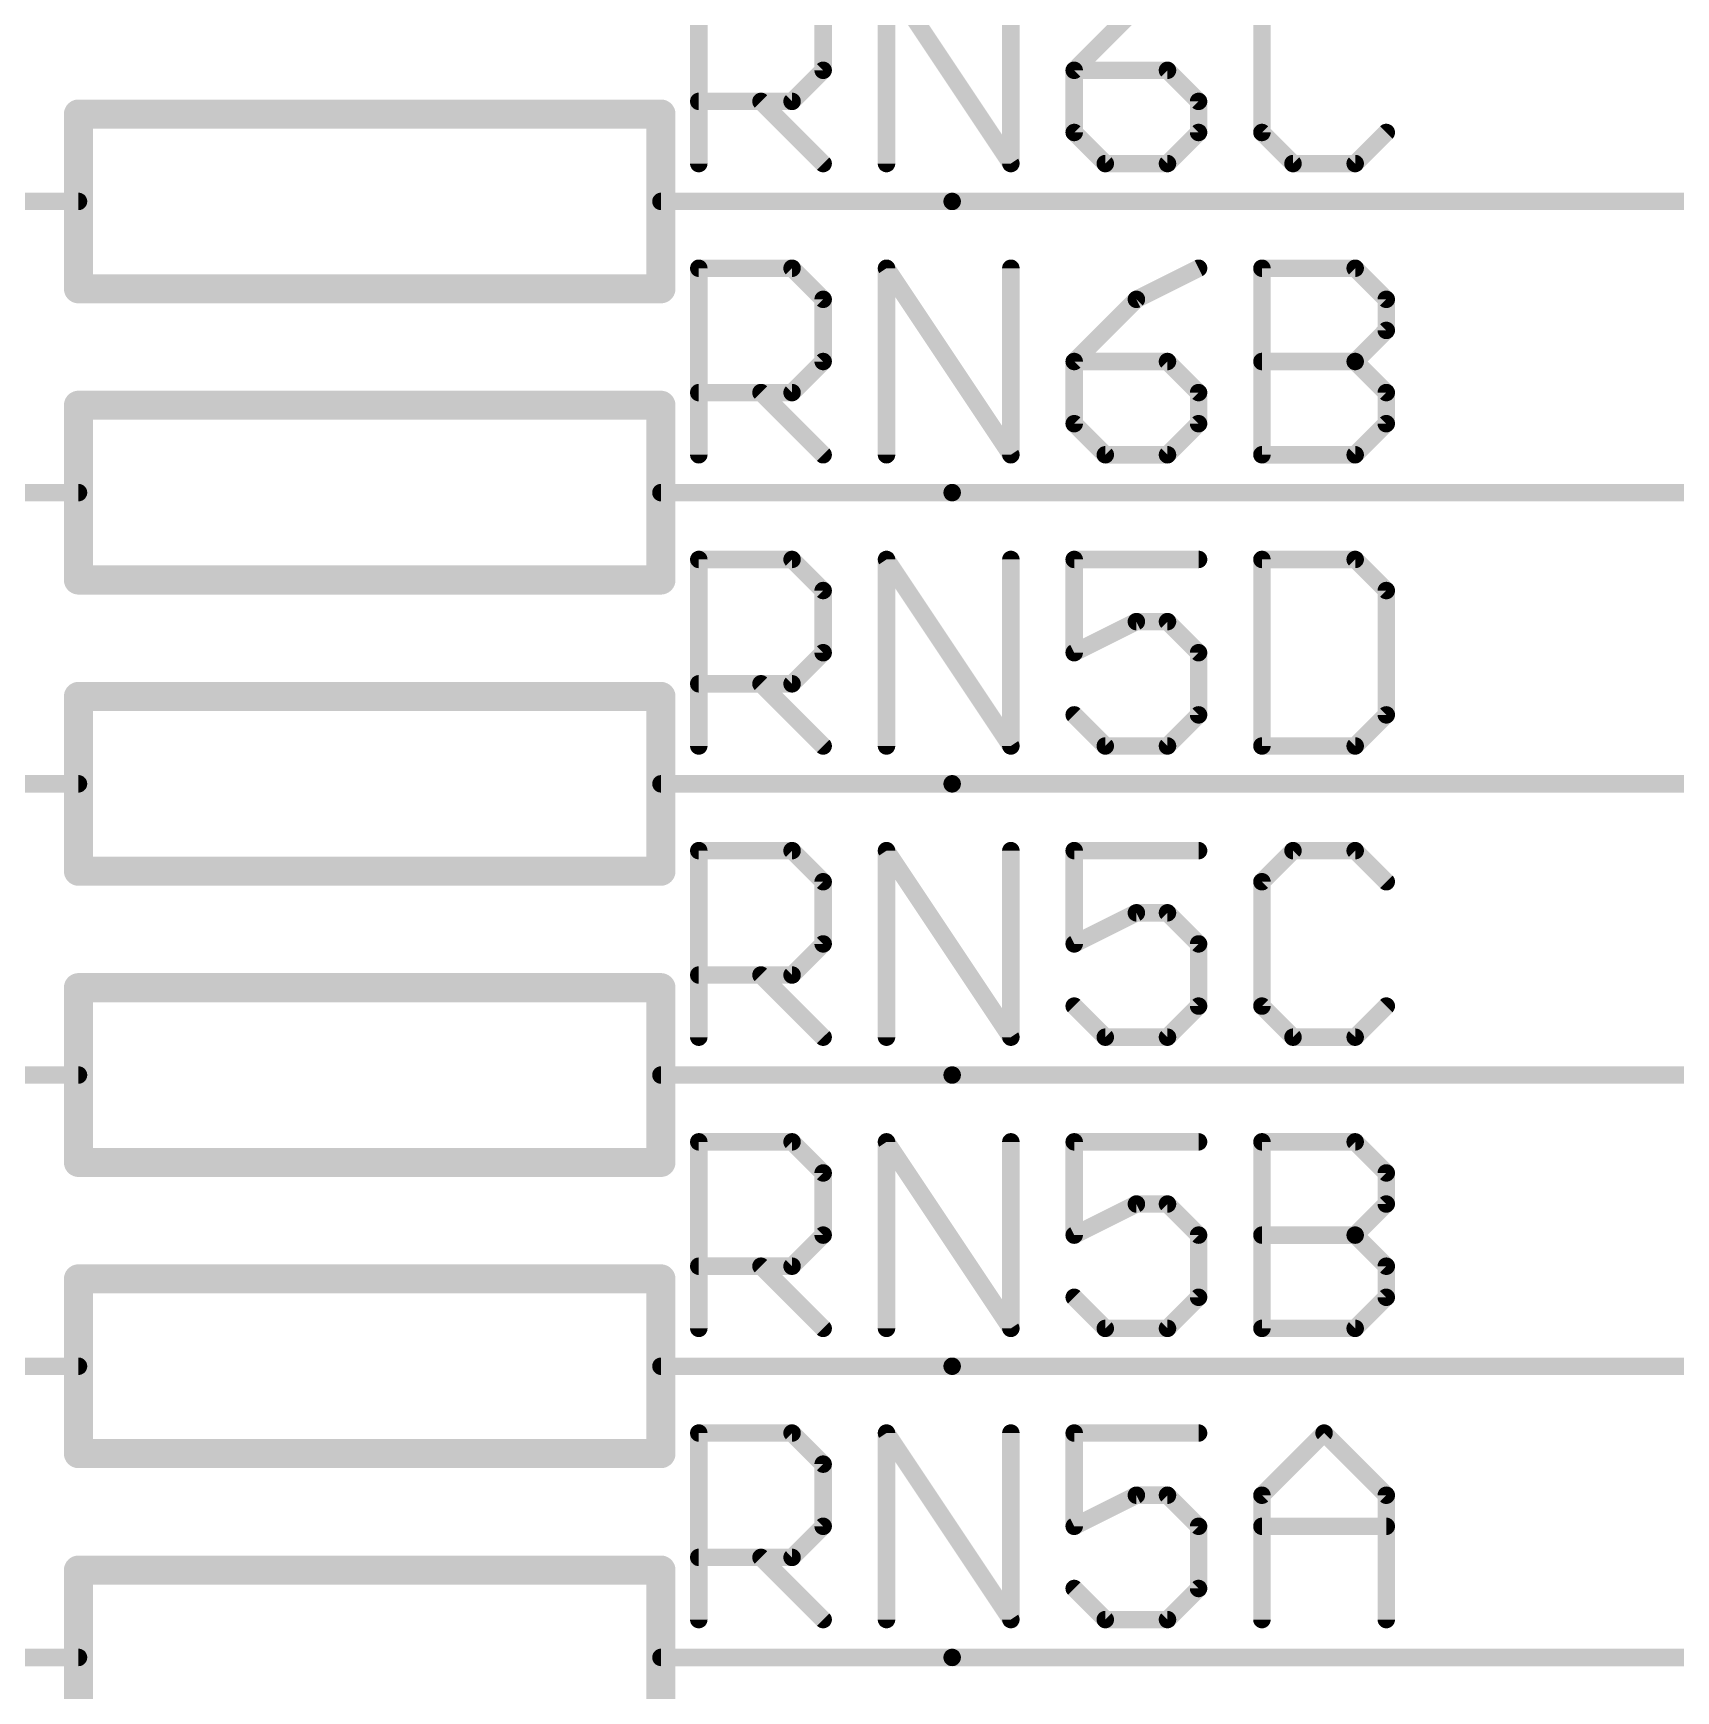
# Model space of a CAD drawing. Extents: x -173 to 61, y -47 to 113.
# Drawn here: x 19.92 to 34.25, y -2.83 to 11.63 of the extents above; entities that cross this region are included whole.
import ezdxf

# ---------------------------------------------------------------- set-up
doc = ezdxf.new("R2010")
doc.units = 0
for name, color, linetype in [('91', 94, 'CONTINUOUS'), ('94', 14, 'CONTINUOUS'), ('95', 251, 'CONTINUOUS')]:
    doc.layers.add(name, color=color, linetype=linetype)

msp = doc.modelspace()

# ---------------------------------------------------------------- linework, layer by layer
at = {"layer": '91', "const_width": 0.1524}
for points in [[(27.94, 10.16), (35.56, 10.16)], [(27.94, 7.62), (35.56, 7.62)], [(27.94, 5.08), (35.56, 5.08)], [(27.94, 2.54), (35.56, 2.54)], [(27.94, 0), (35.56, 0)], [(27.94, -2.54), (35.56, -2.54)]]:
    msp.add_lwpolyline(points, dxfattribs=at)
at = {"layer": '91', "const_width": 0.0762}
for points in [[(27.94, 10.1981, 1), (27.94, 10.1219)], [(27.94, 7.6581, 1), (27.94, 7.5819)], [(27.94, 5.1181, 1), (27.94, 5.0419)], [(27.94, 2.5781, 1), (27.94, 2.5019)], [(27.94, 0.0381, 1), (27.94, -0.0381)], [(27.94, -2.5019, 1), (27.94, -2.5781)]]:
    msp.add_lwpolyline(points, format="xyb", dxfattribs=at)
at = {"layer": '94'}
for points, const_width in [([(20.32, 10.922), (25.4, 10.922)], 0.254), ([(20.32, 9.398), (20.32, 10.922)], 0.254), ([(25.4, 10.922), (25.4, 9.398)], 0.254), ([(17.78, 10.16), (20.32, 10.16)], 0.1524), ([(27.94, 10.16), (25.4, 10.16)], 0.1524), ([(25.4, 9.398), (20.32, 9.398)], 0.254), ([(20.32, 8.382), (25.4, 8.382)], 0.254), ([(20.32, 6.858), (20.32, 8.382)], 0.254), ([(25.4, 8.382), (25.4, 6.858)], 0.254), ([(17.78, 7.62), (20.32, 7.62)], 0.1524), ([(27.94, 7.62), (25.4, 7.62)], 0.1524), ([(25.4, 6.858), (20.32, 6.858)], 0.254), ([(20.32, 5.842), (25.4, 5.842)], 0.254), ([(20.32, 4.318), (20.32, 5.842)], 0.254), ([(25.4, 5.842), (25.4, 4.318)], 0.254), ([(17.78, 5.08), (20.32, 5.08)], 0.1524), ([(27.94, 5.08), (25.4, 5.08)], 0.1524), ([(25.4, 4.318), (20.32, 4.318)], 0.254), ([(20.32, 3.302), (25.4, 3.302)], 0.254), ([(20.32, 1.778), (20.32, 3.302)], 0.254), ([(25.4, 3.302), (25.4, 1.778)], 0.254), ([(17.78, 2.54), (20.32, 2.54)], 0.1524), ([(27.94, 2.54), (25.4, 2.54)], 0.1524), ([(25.4, 1.778), (20.32, 1.778)], 0.254), ([(20.32, 0.762), (25.4, 0.762)], 0.254), ([(20.32, -0.762), (20.32, 0.762)], 0.254), ([(25.4, 0.762), (25.4, -0.762)], 0.254), ([(17.78, 0), (20.32, 0)], 0.1524), ([(27.94, 0), (25.4, 0)], 0.1524), ([(25.4, -0.762), (20.32, -0.762)], 0.254), ([(20.32, -1.778), (25.4, -1.778)], 0.254), ([(20.32, -3.302), (20.32, -1.778)], 0.254), ([(25.4, -1.778), (25.4, -3.302)], 0.254), ([(17.78, -2.54), (20.32, -2.54)], 0.1524), ([(27.94, -2.54), (25.4, -2.54)], 0.1524)]:
    msp.add_lwpolyline(points, dxfattribs=dict(at, const_width=const_width))
for points, const_width in [([(20.32, 10.9855, 1), (20.32, 10.8585)], 0.127), ([(20.3835, 10.922, 1), (20.2565, 10.922)], 0.127), ([(25.4635, 10.922, 1), (25.3365, 10.922)], 0.127), ([(25.4, 10.8585, 1), (25.4, 10.9855)], 0.127), ([(20.32, 10.1219, 1), (20.32, 10.1981)], 0.0762), ([(25.4, 10.1981, 1), (25.4, 10.1219)], 0.0762), ([(27.94, 10.1219, 1), (27.94, 10.1981)], 0.0762), ([(20.32, 9.4615, 1), (20.32, 9.3345)], 0.127), ([(20.2565, 9.398, 1), (20.3835, 9.398)], 0.127), ([(25.3365, 9.398, 1), (25.4635, 9.398)], 0.127), ([(25.4, 9.3345, 1), (25.4, 9.4615)], 0.127), ([(20.32, 8.4455, 1), (20.32, 8.3185)], 0.127), ([(20.3835, 8.382, 1), (20.2565, 8.382)], 0.127), ([(25.4635, 8.382, 1), (25.3365, 8.382)], 0.127), ([(25.4, 8.3185, 1), (25.4, 8.4455)], 0.127), ([(20.32, 7.5819, 1), (20.32, 7.6581)], 0.0762), ([(25.4, 7.6581, 1), (25.4, 7.5819)], 0.0762), ([(27.94, 7.5819, 1), (27.94, 7.6581)], 0.0762), ([(20.32, 6.9215, 1), (20.32, 6.7945)], 0.127), ([(25.4, 6.7945, 1), (25.4, 6.9215)], 0.127), ([(20.2565, 6.858, 1), (20.3835, 6.858)], 0.127), ([(25.3365, 6.858, 1), (25.4635, 6.858)], 0.127), ([(20.32, 5.9055, 1), (20.32, 5.7785)], 0.127), ([(20.3835, 5.842, 1), (20.2565, 5.842)], 0.127), ([(25.4635, 5.842, 1), (25.3365, 5.842)], 0.127), ([(25.4, 5.7785, 1), (25.4, 5.9055)], 0.127), ([(20.32, 5.0419, 1), (20.32, 5.1181)], 0.0762), ([(25.4, 5.1181, 1), (25.4, 5.0419)], 0.0762), ([(27.94, 5.0419, 1), (27.94, 5.1181)], 0.0762), ([(20.32, 4.3815, 1), (20.32, 4.2545)], 0.127), ([(20.2565, 4.318, 1), (20.3835, 4.318)], 0.127), ([(25.3365, 4.318, 1), (25.4635, 4.318)], 0.127), ([(25.4, 4.2545, 1), (25.4, 4.3815)], 0.127), ([(20.32, 3.3655, 1), (20.32, 3.2385)], 0.127), ([(20.3835, 3.302, 1), (20.2565, 3.302)], 0.127), ([(25.4635, 3.302, 1), (25.3365, 3.302)], 0.127), ([(25.4, 3.2385, 1), (25.4, 3.3655)], 0.127), ([(20.32, 2.5019, 1), (20.32, 2.5781)], 0.0762), ([(25.4, 2.5781, 1), (25.4, 2.5019)], 0.0762), ([(27.94, 2.5019, 1), (27.94, 2.5781)], 0.0762), ([(20.32, 1.8415, 1), (20.32, 1.7145)], 0.127), ([(25.4, 1.7145, 1), (25.4, 1.8415)], 0.127), ([(20.2565, 1.778, 1), (20.3835, 1.778)], 0.127), ([(25.3365, 1.778, 1), (25.4635, 1.778)], 0.127), ([(20.32, 0.8255, 1), (20.32, 0.6985)], 0.127), ([(20.3835, 0.762, 1), (20.2565, 0.762)], 0.127), ([(25.4635, 0.762, 1), (25.3365, 0.762)], 0.127), ([(25.4, 0.6985, 1), (25.4, 0.8255)], 0.127), ([(20.32, -0.0381, 1), (20.32, 0.0381)], 0.0762), ([(25.4, 0.0381, 1), (25.4, -0.0381)], 0.0762), ([(27.94, -0.0381, 1), (27.94, 0.0381)], 0.0762), ([(20.32, -0.6985, 1), (20.32, -0.8255)], 0.127), ([(20.2565, -0.762, 1), (20.3835, -0.762)], 0.127), ([(25.3365, -0.762, 1), (25.4635, -0.762)], 0.127), ([(25.4, -0.8255, 1), (25.4, -0.6985)], 0.127), ([(20.32, -1.7145, 1), (20.32, -1.8415)], 0.127), ([(20.3835, -1.778, 1), (20.2565, -1.778)], 0.127), ([(25.4635, -1.778, 1), (25.3365, -1.778)], 0.127), ([(25.4, -1.8415, 1), (25.4, -1.7145)], 0.127), ([(20.32, -2.5781, 1), (20.32, -2.5019)], 0.0762), ([(25.4, -2.5019, 1), (25.4, -2.5781)], 0.0762), ([(27.94, -2.5781, 1), (27.94, -2.5019)], 0.0762)]:
    msp.add_lwpolyline(points, format="xyb", dxfattribs=dict(at, const_width=const_width))
at = {"layer": '95', "const_width": 0.1524}
for points in [[(25.7302, 10.4902), (25.7302, 12.1172)], [(27.3674, 10.4902), (27.3674, 12.1172)], [(27.3674, 12.1172), (28.452, 10.4902)], [(28.452, 10.4902), (28.452, 12.1172)], [(26.8149, 11.846), (26.8149, 11.3037)], [(29.5468, 11.846), (29.0045, 11.3037)], [(30.6417, 11.846), (30.6417, 10.7614)], [(26.8149, 11.3037), (26.5437, 11.0325)], [(29.0045, 11.3037), (29.0045, 10.7614)], [(29.818, 11.3037), (29.0045, 11.3037)], [(30.0892, 11.0325), (29.818, 11.3037)], [(26.5437, 11.0325), (25.7302, 11.0325)], [(26.2725, 11.0325), (26.8149, 10.4902)], [(30.0892, 10.7614), (30.0892, 11.0325)], [(29.0045, 10.7614), (29.2757, 10.4902)], [(29.818, 10.4902), (30.0892, 10.7614)], [(30.6417, 10.7614), (30.9128, 10.4902)], [(31.4552, 10.4902), (31.7263, 10.7614)], [(29.2757, 10.4902), (29.818, 10.4902)], [(30.9128, 10.4902), (31.4552, 10.4902)], [(25.7302, 7.9502), (25.7302, 9.5772)], [(25.7302, 9.5772), (26.5437, 9.5772)], [(26.5437, 9.5772), (26.8149, 9.306)], [(27.3674, 7.9502), (27.3674, 9.5772)], [(27.3674, 9.5772), (28.452, 7.9502)], [(28.452, 7.9502), (28.452, 9.5772)], [(30.0892, 9.5772), (29.5468, 9.306)], [(30.6417, 7.9502), (30.6417, 9.5772)], [(30.6417, 9.5772), (31.4552, 9.5772)], [(31.4552, 9.5772), (31.7263, 9.306)], [(26.8149, 9.306), (26.8149, 8.7637)], [(29.5468, 9.306), (29.0045, 8.7637)], [(31.7263, 9.306), (31.7263, 9.0349)], [(31.7263, 9.0349), (31.4552, 8.7637)], [(26.8149, 8.7637), (26.5437, 8.4925)], [(29.0045, 8.7637), (29.0045, 8.2214)], [(29.818, 8.7637), (29.0045, 8.7637)], [(30.0892, 8.4925), (29.818, 8.7637)], [(30.6417, 8.7637), (31.4552, 8.7637)], [(31.4552, 8.7637), (31.7263, 8.4925)], [(26.5437, 8.4925), (25.7302, 8.4925)], [(26.2725, 8.4925), (26.8149, 7.9502)], [(30.0892, 8.2214), (30.0892, 8.4925)], [(31.7263, 8.4925), (31.7263, 8.2214)], [(29.0045, 8.2214), (29.2757, 7.9502)], [(29.818, 7.9502), (30.0892, 8.2214)], [(31.7263, 8.2214), (31.4552, 7.9502)], [(29.2757, 7.9502), (29.818, 7.9502)], [(31.4552, 7.9502), (30.6417, 7.9502)], [(25.7302, 5.4102), (25.7302, 7.0372)], [(25.7302, 7.0372), (26.5437, 7.0372)], [(26.5437, 7.0372), (26.8149, 6.766)], [(27.3674, 5.4102), (27.3674, 7.0372)], [(27.3674, 7.0372), (28.452, 5.4102)], [(28.452, 5.4102), (28.452, 7.0372)], [(30.0892, 7.0372), (29.0045, 7.0372)], [(29.0045, 7.0372), (29.0045, 6.2237)], [(30.6417, 7.0372), (30.6417, 5.4102)], [(31.4552, 7.0372), (30.6417, 7.0372)], [(31.7263, 6.766), (31.4552, 7.0372)], [(26.8149, 6.766), (26.8149, 6.2237)], [(31.7263, 5.6814), (31.7263, 6.766)], [(29.0045, 6.2237), (29.5468, 6.4949)], [(29.5468, 6.4949), (29.818, 6.4949)], [(29.818, 6.4949), (30.0892, 6.2237)], [(26.8149, 6.2237), (26.5437, 5.9525)], [(30.0892, 6.2237), (30.0892, 5.6814)], [(26.5437, 5.9525), (25.7302, 5.9525)], [(26.2725, 5.9525), (26.8149, 5.4102)], [(29.2757, 5.4102), (29.0045, 5.6814)], [(30.0892, 5.6814), (29.818, 5.4102)], [(31.4552, 5.4102), (31.7263, 5.6814)], [(29.818, 5.4102), (29.2757, 5.4102)], [(30.6417, 5.4102), (31.4552, 5.4102)], [(25.7302, 2.8702), (25.7302, 4.4972)], [(25.7302, 4.4972), (26.5437, 4.4972)], [(26.5437, 4.4972), (26.8149, 4.226)], [(27.3674, 2.8702), (27.3674, 4.4972)], [(27.3674, 4.4972), (28.452, 2.8702)], [(28.452, 2.8702), (28.452, 4.4972)], [(30.0892, 4.4972), (29.0045, 4.4972)], [(29.0045, 4.4972), (29.0045, 3.6837)], [(30.9128, 4.4972), (30.6417, 4.226)], [(31.4552, 4.4972), (30.9128, 4.4972)], [(31.7263, 4.226), (31.4552, 4.4972)], [(26.8149, 4.226), (26.8149, 3.6837)], [(30.6417, 4.226), (30.6417, 3.1414)], [(29.0045, 3.6837), (29.5468, 3.9549)], [(29.5468, 3.9549), (29.818, 3.9549)], [(29.818, 3.9549), (30.0892, 3.6837)], [(26.8149, 3.6837), (26.5437, 3.4125)], [(30.0892, 3.6837), (30.0892, 3.1414)], [(26.5437, 3.4125), (25.7302, 3.4125)], [(26.2725, 3.4125), (26.8149, 2.8702)], [(29.2757, 2.8702), (29.0045, 3.1414)], [(30.0892, 3.1414), (29.818, 2.8702)], [(30.6417, 3.1414), (30.9128, 2.8702)], [(31.4552, 2.8702), (31.7263, 3.1414)], [(29.818, 2.8702), (29.2757, 2.8702)], [(30.9128, 2.8702), (31.4552, 2.8702)], [(25.7302, 0.3302), (25.7302, 1.9572)], [(25.7302, 1.9572), (26.5437, 1.9572)], [(26.5437, 1.9572), (26.8149, 1.686)], [(27.3674, 0.3302), (27.3674, 1.9572)], [(27.3674, 1.9572), (28.452, 0.3302)], [(28.452, 0.3302), (28.452, 1.9572)], [(30.0892, 1.9572), (29.0045, 1.9572)], [(29.0045, 1.9572), (29.0045, 1.1437)], [(30.6417, 0.3302), (30.6417, 1.9572)], [(30.6417, 1.9572), (31.4552, 1.9572)], [(31.4552, 1.9572), (31.7263, 1.686)], [(26.8149, 1.686), (26.8149, 1.1437)], [(31.7263, 1.686), (31.7263, 1.4149)], [(29.0045, 1.1437), (29.5468, 1.4149)], [(29.5468, 1.4149), (29.818, 1.4149)], [(29.818, 1.4149), (30.0892, 1.1437)], [(31.7263, 1.4149), (31.4552, 1.1437)], [(26.8149, 1.1437), (26.5437, 0.8725)], [(30.0892, 1.1437), (30.0892, 0.6014)], [(30.6417, 1.1437), (31.4552, 1.1437)], [(31.4552, 1.1437), (31.7263, 0.8725)], [(26.5437, 0.8725), (25.7302, 0.8725)], [(26.2725, 0.8725), (26.8149, 0.3302)], [(31.7263, 0.8725), (31.7263, 0.6014)], [(29.2757, 0.3302), (29.0045, 0.6014)], [(30.0892, 0.6014), (29.818, 0.3302)], [(31.7263, 0.6014), (31.4552, 0.3302)], [(29.818, 0.3302), (29.2757, 0.3302)], [(31.4552, 0.3302), (30.6417, 0.3302)], [(25.7302, -2.2098), (25.7302, -0.5828)], [(25.7302, -0.5828), (26.5437, -0.5828)], [(26.5437, -0.5828), (26.8149, -0.854)], [(27.3674, -2.2098), (27.3674, -0.5828)], [(27.3674, -0.5828), (28.452, -2.2098)], [(28.452, -2.2098), (28.452, -0.5828)], [(30.0892, -0.5828), (29.0045, -0.5828)], [(29.0045, -0.5828), (29.0045, -1.3963)], [(30.6417, -1.1251), (31.184, -0.5828)], [(31.184, -0.5828), (31.7263, -1.1251)], [(26.8149, -0.854), (26.8149, -1.3963)], [(29.0045, -1.3963), (29.5468, -1.1251)], [(29.5468, -1.1251), (29.818, -1.1251)], [(29.818, -1.1251), (30.0892, -1.3963)], [(30.6417, -2.2098), (30.6417, -1.1251)], [(31.7263, -1.1251), (31.7263, -2.2098)], [(26.8149, -1.3963), (26.5437, -1.6675)], [(30.0892, -1.3963), (30.0892, -1.9386)], [(30.6417, -1.3963), (31.7263, -1.3963)], [(26.5437, -1.6675), (25.7302, -1.6675)], [(26.2725, -1.6675), (26.8149, -2.2098)], [(29.2757, -2.2098), (29.0045, -1.9386)], [(30.0892, -1.9386), (29.818, -2.2098)], [(29.818, -2.2098), (29.2757, -2.2098)]]:
    msp.add_lwpolyline(points, dxfattribs=at)
at = {"layer": '95', "const_width": 0.0762}
for points in [[(26.7768, 11.3037, 1), (26.853, 11.3037)], [(26.8418, 11.2768, 1), (26.7879, 11.3306)], [(29.0426, 11.3037, 1), (28.9664, 11.3037)], [(29.0045, 11.3418, 1), (29.0045, 11.2656)], [(28.9776, 11.3306, 1), (29.0315, 11.2768)], [(29.8449, 11.3306, 1), (29.7911, 11.2768)], [(29.818, 11.2656, 1), (29.818, 11.3418)], [(25.7302, 11.0706, 1), (25.7302, 10.9944)], [(26.2995, 11.0595, 1), (26.2456, 11.0056)], [(26.5168, 11.0595, 1), (26.5706, 11.0056)], [(26.5437, 10.9944, 1), (26.5437, 11.0706)], [(30.1273, 11.0325, 1), (30.0511, 11.0325)], [(30.0622, 11.0056, 1), (30.1161, 11.0595)], [(29.0315, 10.7883, 1), (28.9776, 10.7344)], [(28.9664, 10.7614, 1), (29.0426, 10.7614)], [(30.0511, 10.7614, 1), (30.1273, 10.7614)], [(30.1161, 10.7344, 1), (30.0622, 10.7883)], [(30.6686, 10.7883, 1), (30.6147, 10.7344)], [(30.6036, 10.7614, 1), (30.6798, 10.7614)], [(31.7533, 10.7344, 1), (31.6994, 10.7883)], [(26.7879, 10.4633, 1), (26.8418, 10.5171)], [(29.2757, 10.5283, 1), (29.2757, 10.4521)], [(29.2487, 10.4633, 1), (29.3026, 10.5171)], [(29.7911, 10.5171, 1), (29.8449, 10.4633)], [(29.818, 10.4521, 1), (29.818, 10.5283)], [(30.9128, 10.5283, 1), (30.9128, 10.4521)], [(30.8859, 10.4633, 1), (30.9398, 10.5171)], [(31.4282, 10.5171, 1), (31.4821, 10.4633)], [(31.4552, 10.4521, 1), (31.4552, 10.5283)], [(25.6921, 10.4902, 1), (25.7683, 10.4902)], [(27.3293, 10.4902, 1), (27.4055, 10.4902)], [(28.4139, 10.4902, 1), (28.4901, 10.4902)], [(28.4203, 10.4691, 1), (28.4837, 10.5113)], [(25.7683, 9.5772, 1), (25.6921, 9.5772)], [(25.7302, 9.6153, 1), (25.7302, 9.5391)], [(26.5706, 9.6041, 1), (26.5168, 9.5502)], [(26.5437, 9.5391, 1), (26.5437, 9.6153)], [(27.4055, 9.5772, 1), (27.3293, 9.5772)], [(27.3991, 9.5983, 1), (27.3357, 9.5561)], [(28.4901, 9.5772, 1), (28.4139, 9.5772)], [(30.1062, 9.5431, 1), (30.0721, 9.6113)], [(30.6798, 9.5772, 1), (30.6036, 9.5772)], [(30.6417, 9.6153, 1), (30.6417, 9.5391)], [(31.4821, 9.6041, 1), (31.4282, 9.5502)], [(31.4552, 9.5391, 1), (31.4552, 9.6153)], [(26.853, 9.306, 1), (26.7768, 9.306)], [(26.7879, 9.2791, 1), (26.8418, 9.333)], [(29.5298, 9.3401, 1), (29.5639, 9.2719)], [(29.5738, 9.2791, 1), (29.5199, 9.333)], [(31.7644, 9.306, 1), (31.6882, 9.306)], [(31.6994, 9.2791, 1), (31.7533, 9.333)], [(31.7533, 9.0079, 1), (31.6994, 9.0618)], [(31.6882, 9.0349, 1), (31.7644, 9.0349)], [(26.8418, 8.7368, 1), (26.7879, 8.7906)], [(29.0426, 8.7637, 1), (28.9664, 8.7637)], [(29.0045, 8.8018, 1), (29.0045, 8.7256)], [(28.9776, 8.7906, 1), (29.0315, 8.7368)], [(29.8449, 8.7906, 1), (29.7911, 8.7368)], [(29.818, 8.7256, 1), (29.818, 8.8018)], [(30.6417, 8.8018, 1), (30.6417, 8.7256)], [(31.4821, 8.7906, 1), (31.4282, 8.7368)], [(31.4282, 8.7906, 1), (31.4821, 8.7368)], [(31.4552, 8.7256, 1), (31.4552, 8.8018)], [(26.7768, 8.7637, 1), (26.853, 8.7637)], [(25.7302, 8.5306, 1), (25.7302, 8.4544)], [(26.2995, 8.5195, 1), (26.2456, 8.4656)], [(26.5168, 8.5195, 1), (26.5706, 8.4656)], [(26.5437, 8.4544, 1), (26.5437, 8.5306)], [(30.1273, 8.4925, 1), (30.0511, 8.4925)], [(30.0622, 8.4656, 1), (30.1161, 8.5195)], [(31.7644, 8.4925, 1), (31.6882, 8.4925)], [(31.6994, 8.4656, 1), (31.7533, 8.5195)], [(29.0315, 8.2483, 1), (28.9776, 8.1944)], [(28.9664, 8.2214, 1), (29.0426, 8.2214)], [(30.0511, 8.2214, 1), (30.1273, 8.2214)], [(30.1161, 8.1944, 1), (30.0622, 8.2483)], [(31.6882, 8.2214, 1), (31.7644, 8.2214)], [(31.7533, 8.1944, 1), (31.6994, 8.2483)], [(25.6921, 7.9502, 1), (25.7683, 7.9502)], [(26.7879, 7.9233, 1), (26.8418, 7.9771)], [(27.3293, 7.9502, 1), (27.4055, 7.9502)], [(28.4139, 7.9502, 1), (28.4901, 7.9502)], [(28.4203, 7.9291, 1), (28.4837, 7.9713)], [(29.2757, 7.9883, 1), (29.2757, 7.9121)], [(29.2487, 7.9233, 1), (29.3026, 7.9771)], [(29.7911, 7.9771, 1), (29.8449, 7.9233)], [(29.818, 7.9121, 1), (29.818, 7.9883)], [(30.6417, 7.9883, 1), (30.6417, 7.9121)], [(30.6036, 7.9502, 1), (30.6798, 7.9502)], [(31.4282, 7.9771, 1), (31.4821, 7.9233)], [(31.4552, 7.9121, 1), (31.4552, 7.9883)], [(25.7683, 7.0372, 1), (25.6921, 7.0372)], [(25.7302, 7.0753, 1), (25.7302, 6.9991)], [(26.5706, 7.0641, 1), (26.5168, 7.0102)], [(26.5437, 6.9991, 1), (26.5437, 7.0753)], [(27.4055, 7.0372, 1), (27.3293, 7.0372)], [(27.3991, 7.0583, 1), (27.3357, 7.0161)], [(28.4901, 7.0372, 1), (28.4139, 7.0372)], [(29.0045, 7.0753, 1), (29.0045, 6.9991)], [(29.0426, 7.0372, 1), (28.9664, 7.0372)], [(30.0892, 6.9991, 1), (30.0892, 7.0753)], [(30.6798, 7.0372, 1), (30.6036, 7.0372)], [(30.6417, 7.0753, 1), (30.6417, 6.9991)], [(31.4821, 7.0641, 1), (31.4282, 7.0102)], [(31.4552, 6.9991, 1), (31.4552, 7.0753)], [(26.853, 6.766, 1), (26.7768, 6.766)], [(26.7879, 6.7391, 1), (26.8418, 6.793)], [(31.7644, 6.766, 1), (31.6882, 6.766)], [(31.6994, 6.7391, 1), (31.7533, 6.793)], [(29.5468, 6.533, 1), (29.5468, 6.4568)], [(29.5639, 6.4608, 1), (29.5298, 6.5289)], [(29.8449, 6.5218, 1), (29.7911, 6.4679)], [(29.818, 6.4568, 1), (29.818, 6.533)], [(26.7768, 6.2237, 1), (26.853, 6.2237)], [(26.8418, 6.1968, 1), (26.7879, 6.2506)], [(28.9875, 6.2578, 1), (29.0216, 6.1896)], [(28.9664, 6.2237, 1), (29.0426, 6.2237)], [(30.1273, 6.2237, 1), (30.0511, 6.2237)], [(30.0622, 6.1968, 1), (30.1161, 6.2506)], [(25.7302, 5.9906, 1), (25.7302, 5.9144)], [(26.2995, 5.9795, 1), (26.2456, 5.9256)], [(26.5168, 5.9795, 1), (26.5706, 5.9256)], [(26.5437, 5.9144, 1), (26.5437, 5.9906)], [(29.0315, 5.7083, 1), (28.9776, 5.6544)], [(30.0511, 5.6814, 1), (30.1273, 5.6814)], [(30.1161, 5.6544, 1), (30.0622, 5.7083)], [(31.6882, 5.6814, 1), (31.7644, 5.6814)], [(31.7533, 5.6544, 1), (31.6994, 5.7083)], [(25.6921, 5.4102, 1), (25.7683, 5.4102)], [(26.7879, 5.3833, 1), (26.8418, 5.4371)], [(27.3293, 5.4102, 1), (27.4055, 5.4102)], [(28.4139, 5.4102, 1), (28.4901, 5.4102)], [(28.4203, 5.3891, 1), (28.4837, 5.4313)], [(29.2757, 5.4483, 1), (29.2757, 5.3721)], [(29.2487, 5.3833, 1), (29.3026, 5.4371)], [(29.7911, 5.4371, 1), (29.8449, 5.3833)], [(29.818, 5.3721, 1), (29.818, 5.4483)], [(30.6417, 5.4483, 1), (30.6417, 5.3721)], [(30.6036, 5.4102, 1), (30.6798, 5.4102)], [(31.4282, 5.4371, 1), (31.4821, 5.3833)], [(31.4552, 5.3721, 1), (31.4552, 5.4483)], [(25.7683, 4.4972, 1), (25.6921, 4.4972)], [(25.7302, 4.5353, 1), (25.7302, 4.4591)], [(26.5706, 4.5241, 1), (26.5168, 4.4702)], [(26.5437, 4.4591, 1), (26.5437, 4.5353)], [(27.4055, 4.4972, 1), (27.3293, 4.4972)], [(27.3991, 4.5183, 1), (27.3357, 4.4761)], [(28.4901, 4.4972, 1), (28.4139, 4.4972)], [(29.0045, 4.5353, 1), (29.0045, 4.4591)], [(29.0426, 4.4972, 1), (28.9664, 4.4972)], [(30.0892, 4.4591, 1), (30.0892, 4.5353)], [(30.9128, 4.5353, 1), (30.9128, 4.4591)], [(30.9398, 4.4702, 1), (30.8859, 4.5241)], [(31.4821, 4.5241, 1), (31.4282, 4.4702)], [(31.4552, 4.4591, 1), (31.4552, 4.5353)], [(26.853, 4.226, 1), (26.7768, 4.226)], [(26.7879, 4.1991, 1), (26.8418, 4.253)], [(30.6147, 4.253, 1), (30.6686, 4.1991)], [(30.6798, 4.226, 1), (30.6036, 4.226)], [(31.6994, 4.1991, 1), (31.7533, 4.253)], [(29.5468, 3.993, 1), (29.5468, 3.9168)], [(29.5639, 3.9208, 1), (29.5298, 3.9889)], [(29.8449, 3.9818, 1), (29.7911, 3.9279)], [(29.818, 3.9168, 1), (29.818, 3.993)], [(26.8418, 3.6568, 1), (26.7879, 3.7106)], [(30.1273, 3.6837, 1), (30.0511, 3.6837)], [(26.7768, 3.6837, 1), (26.853, 3.6837)], [(28.9875, 3.7178, 1), (29.0216, 3.6496)], [(28.9664, 3.6837, 1), (29.0426, 3.6837)], [(30.0622, 3.6568, 1), (30.1161, 3.7106)], [(25.7302, 3.4506, 1), (25.7302, 3.3744)], [(26.2995, 3.4395, 1), (26.2456, 3.3856)], [(26.5168, 3.4395, 1), (26.5706, 3.3856)], [(26.5437, 3.3744, 1), (26.5437, 3.4506)], [(29.0315, 3.1683, 1), (28.9776, 3.1144)], [(30.1161, 3.1144, 1), (30.0622, 3.1683)], [(30.6686, 3.1683, 1), (30.6147, 3.1144)], [(31.7533, 3.1144, 1), (31.6994, 3.1683)], [(30.0511, 3.1414, 1), (30.1273, 3.1414)], [(30.6036, 3.1414, 1), (30.6798, 3.1414)], [(25.6921, 2.8702, 1), (25.7683, 2.8702)], [(26.7879, 2.8433, 1), (26.8418, 2.8971)], [(27.3293, 2.8702, 1), (27.4055, 2.8702)], [(28.4139, 2.8702, 1), (28.4901, 2.8702)], [(28.4203, 2.8491, 1), (28.4837, 2.8913)], [(29.2757, 2.9083, 1), (29.2757, 2.8321)], [(29.2487, 2.8433, 1), (29.3026, 2.8971)], [(29.7911, 2.8971, 1), (29.8449, 2.8433)], [(29.818, 2.8321, 1), (29.818, 2.9083)], [(30.9128, 2.9083, 1), (30.9128, 2.8321)], [(30.8859, 2.8433, 1), (30.9398, 2.8971)], [(31.4282, 2.8971, 1), (31.4821, 2.8433)], [(31.4552, 2.8321, 1), (31.4552, 2.9083)], [(25.7683, 1.9572, 1), (25.6921, 1.9572)], [(25.7302, 1.9953, 1), (25.7302, 1.9191)], [(26.5706, 1.9841, 1), (26.5168, 1.9302)], [(26.5437, 1.9191, 1), (26.5437, 1.9953)], [(27.4055, 1.9572, 1), (27.3293, 1.9572)], [(27.3991, 1.9783, 1), (27.3357, 1.9361)], [(28.4901, 1.9572, 1), (28.4139, 1.9572)], [(29.0045, 1.9953, 1), (29.0045, 1.9191)], [(29.0426, 1.9572, 1), (28.9664, 1.9572)], [(30.0892, 1.9191, 1), (30.0892, 1.9953)], [(30.6798, 1.9572, 1), (30.6036, 1.9572)], [(30.6417, 1.9953, 1), (30.6417, 1.9191)], [(31.4821, 1.9841, 1), (31.4282, 1.9302)], [(31.4552, 1.9191, 1), (31.4552, 1.9953)], [(26.853, 1.686, 1), (26.7768, 1.686)], [(26.7879, 1.6591, 1), (26.8418, 1.713)], [(31.7644, 1.686, 1), (31.6882, 1.686)], [(31.6994, 1.6591, 1), (31.7533, 1.713)], [(29.5468, 1.453, 1), (29.5468, 1.3768)], [(29.5639, 1.3808, 1), (29.5298, 1.4489)], [(29.8449, 1.4418, 1), (29.7911, 1.3879)], [(29.818, 1.3768, 1), (29.818, 1.453)], [(31.6882, 1.4149, 1), (31.7644, 1.4149)], [(31.7533, 1.3879, 1), (31.6994, 1.4418)], [(26.7768, 1.1437, 1), (26.853, 1.1437)], [(26.8418, 1.1168, 1), (26.7879, 1.1706)], [(28.9875, 1.1778, 1), (29.0216, 1.1096)], [(28.9664, 1.1437, 1), (29.0426, 1.1437)], [(30.1273, 1.1437, 1), (30.0511, 1.1437)], [(30.0622, 1.1168, 1), (30.1161, 1.1706)], [(30.6417, 1.1818, 1), (30.6417, 1.1056)], [(31.4821, 1.1706, 1), (31.4282, 1.1168)], [(31.4282, 1.1706, 1), (31.4821, 1.1168)], [(31.4552, 1.1056, 1), (31.4552, 1.1818)], [(25.7302, 0.9106, 1), (25.7302, 0.8344)], [(26.2995, 0.8995, 1), (26.2456, 0.8456)], [(26.5168, 0.8995, 1), (26.5706, 0.8456)], [(26.5437, 0.8344, 1), (26.5437, 0.9106)], [(31.7644, 0.8725, 1), (31.6882, 0.8725)], [(31.6994, 0.8456, 1), (31.7533, 0.8995)], [(29.0315, 0.6283, 1), (28.9776, 0.5744)], [(30.0511, 0.6014, 1), (30.1273, 0.6014)], [(30.1161, 0.5744, 1), (30.0622, 0.6283)], [(31.6882, 0.6014, 1), (31.7644, 0.6014)], [(31.7533, 0.5744, 1), (31.6994, 0.6283)], [(25.6921, 0.3302, 1), (25.7683, 0.3302)], [(26.7879, 0.3033, 1), (26.8418, 0.3571)], [(27.3293, 0.3302, 1), (27.4055, 0.3302)], [(28.4139, 0.3302, 1), (28.4901, 0.3302)], [(28.4203, 0.3091, 1), (28.4837, 0.3513)], [(29.2757, 0.3683, 1), (29.2757, 0.2921)], [(29.2487, 0.3033, 1), (29.3026, 0.3571)], [(29.7911, 0.3571, 1), (29.8449, 0.3033)], [(29.818, 0.2921, 1), (29.818, 0.3683)], [(30.6417, 0.3683, 1), (30.6417, 0.2921)], [(30.6036, 0.3302, 1), (30.6798, 0.3302)], [(31.4282, 0.3571, 1), (31.4821, 0.3033)], [(31.4552, 0.2921, 1), (31.4552, 0.3683)], [(25.7683, -0.5828, 1), (25.6921, -0.5828)], [(25.7302, -0.5447, 1), (25.7302, -0.6209)], [(26.5706, -0.5559, 1), (26.5168, -0.6098)], [(26.5437, -0.6209, 1), (26.5437, -0.5447)], [(27.4055, -0.5828, 1), (27.3293, -0.5828)], [(27.3991, -0.5617, 1), (27.3357, -0.6039)], [(28.4901, -0.5828, 1), (28.4139, -0.5828)], [(29.0045, -0.5447, 1), (29.0045, -0.6209)], [(29.0426, -0.5828, 1), (28.9664, -0.5828)], [(30.0892, -0.6209, 1), (30.0892, -0.5447)], [(31.2109, -0.5559, 1), (31.1571, -0.6098)], [(31.2109, -0.6098, 1), (31.1571, -0.5559)], [(26.853, -0.854, 1), (26.7768, -0.854)], [(26.7879, -0.8809, 1), (26.8418, -0.827)], [(29.5468, -1.087, 1), (29.5468, -1.1632)], [(29.5639, -1.1592, 1), (29.5298, -1.0911)], [(29.8449, -1.0982, 1), (29.7911, -1.1521)], [(29.818, -1.1632, 1), (29.818, -1.087)], [(30.6147, -1.0982, 1), (30.6686, -1.1521)], [(30.6798, -1.1251, 1), (30.6036, -1.1251)], [(31.7644, -1.1251, 1), (31.6882, -1.1251)], [(31.6994, -1.1521, 1), (31.7533, -1.0982)], [(26.7768, -1.3963, 1), (26.853, -1.3963)], [(26.8418, -1.4232, 1), (26.7879, -1.3694)], [(28.9875, -1.3622, 1), (29.0216, -1.4304)], [(28.9664, -1.3963, 1), (29.0426, -1.3963)], [(30.1273, -1.3963, 1), (30.0511, -1.3963)], [(30.0622, -1.4232, 1), (30.1161, -1.3694)], [(30.6417, -1.3582, 1), (30.6417, -1.4344)], [(31.7263, -1.4344, 1), (31.7263, -1.3582)], [(25.7302, -1.6294, 1), (25.7302, -1.7056)], [(26.2995, -1.6405, 1), (26.2456, -1.6944)], [(26.5168, -1.6405, 1), (26.5706, -1.6944)], [(26.5437, -1.7056, 1), (26.5437, -1.6294)], [(29.0315, -1.9117, 1), (28.9776, -1.9656)], [(30.1161, -1.9656, 1), (30.0622, -1.9117)], [(30.0511, -1.9386, 1), (30.1273, -1.9386)], [(26.7879, -2.2367, 1), (26.8418, -2.1829)], [(28.4203, -2.2309, 1), (28.4837, -2.1887)], [(29.2757, -2.1717, 1), (29.2757, -2.2479)], [(29.2487, -2.2367, 1), (29.3026, -2.1829)], [(29.7911, -2.1829, 1), (29.8449, -2.2367)], [(29.818, -2.2479, 1), (29.818, -2.1717)], [(25.6921, -2.2098, 1), (25.7683, -2.2098)], [(27.3293, -2.2098, 1), (27.4055, -2.2098)], [(28.4139, -2.2098, 1), (28.4901, -2.2098)], [(30.6036, -2.2098, 1), (30.6798, -2.2098)], [(31.6882, -2.2098, 1), (31.7644, -2.2098)]]:
    msp.add_lwpolyline(points, format="xyb", dxfattribs=at)

doc.saveas('drawing.dxf')
